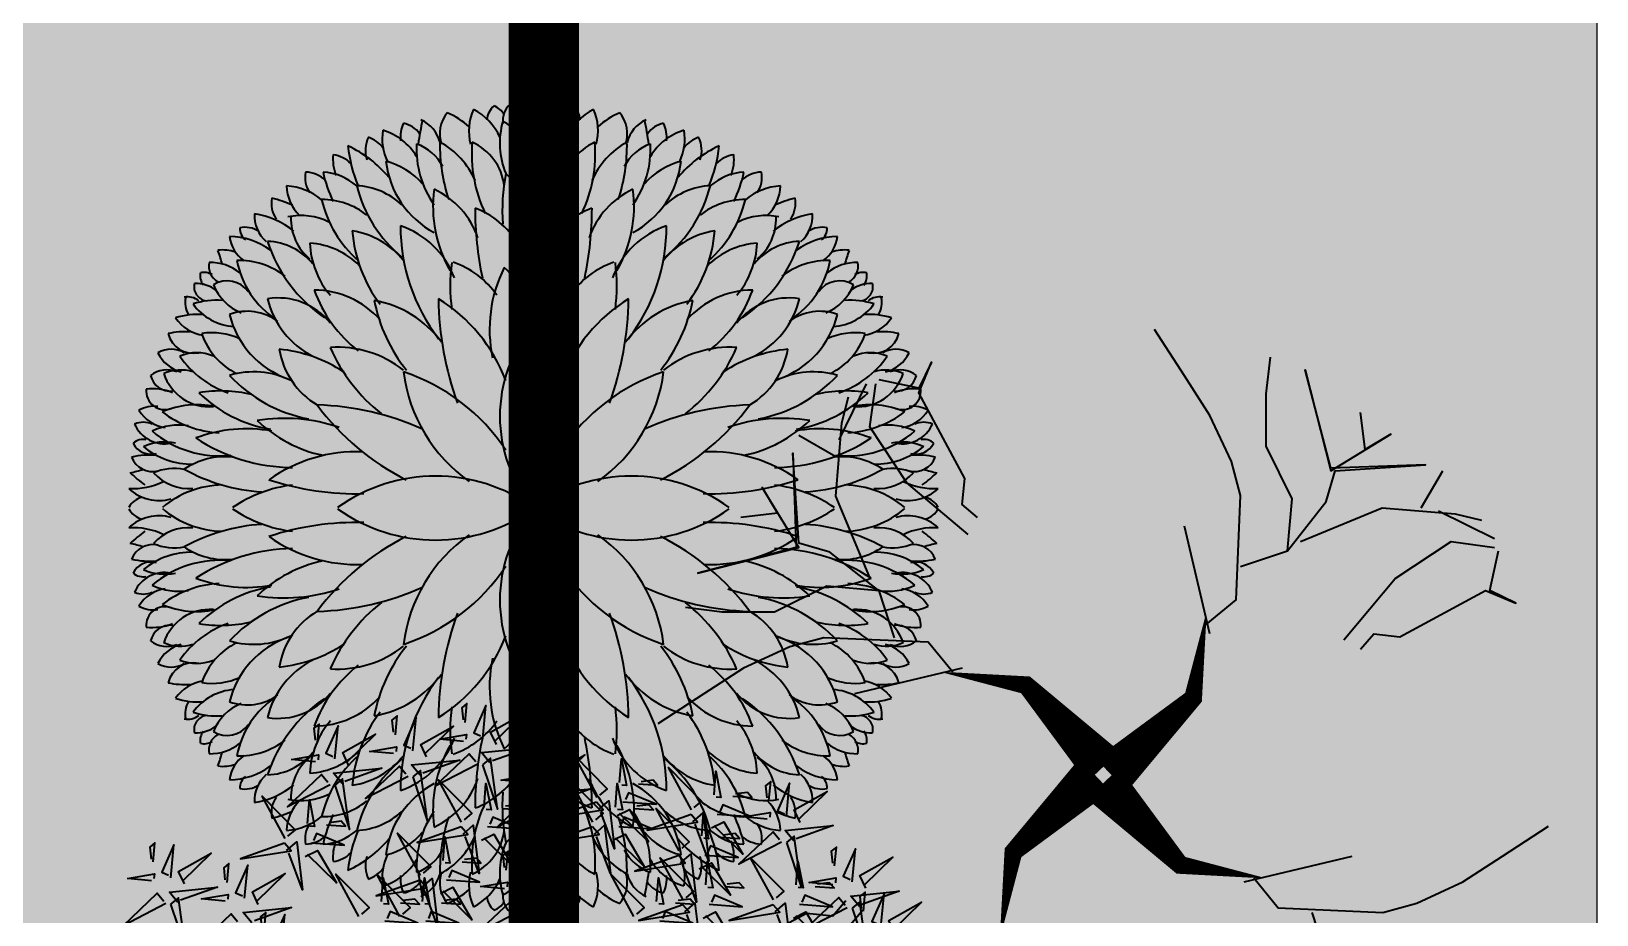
# Model space of a CAD drawing. Header units: millimetres. Extents: x -176651 to 424033, y -469666 to 486614.
# Drawn here: x 173473 to 174365, y 32956 to 33460 of the extents above; entities that cross this region are included whole.
import ezdxf

# ---------------------------------------------------------------- set-up
doc = ezdxf.new("R2010")
doc.units = ezdxf.units.MM
doc.linetypes.add('1625E_Roof Plan$0$DASHED', pattern=[0.75, 0.5, -0.25])
for name, color, linetype in [('1625_East Villa$0$ad-Elevation 10', 8, 'Continuous'), ('1625_East Villa$0$ad-Verandah', 8, 'Continuous'), ('1625E_Roof Plan$0$ad-Secondary Roof', 8, 'Continuous')]:
    doc.layers.add(name, color=color, linetype=linetype)
doc.layers.add('1625_East Villa$0$ad-Landscape', color=8, linetype='Continuous', lineweight=35)

# ---------------------------------------------------------------- blocks, each defined once
blk = doc.blocks.new('1625_East Villa$0$A$C06C421F0')
at = {"layer": '1625_East Villa$0$ad-Landscape'}
for points in [[(359.9, 366.5, 36, 14.4, 0), (421.2, 431.5, 14.4, 0.72, 0), (487.4, 441.9, 0, 0, 0), (448, 441.9, 0, 0, 0), (472.5, 524.2, 0, 0, 0), (467.7, 541.4, 0, 0, 0), (379.6, 599.7, 0, 0, 0), (404.1, 579.3, 0, 0, 0), (359.9, 575.7, 0, 0, 0), (404.1, 579.3, 0, 0, 0), (467.7, 541.4, 0, 0, 0), (433.5, 648, 0, 0, 0), (482.5, 692.3, 0, 0, 0), (430.9, 648, 0, 0, 0), (418.6, 692.3, 0, 0, 0), (426.1, 713.1, 0, 0, 0), (413.8, 692.3, 0, 0, 0), (372.2, 716.3, 0, 0, 0), (413.8, 692.3, 0, 0, 0), (323.1, 719.9, 0, 0, 0)], [(353.4, 359.9, 36, 14.4, 0), (288.3, 421.2, 14.4, 0.72, 0), (277.9, 487.4, 0, 0, 0), (277.9, 448, 0, 0, 0), (195.7, 472.5, 0, 0, 0), (178.5, 467.7, 0, 0, 0), (120.2, 379.6, 0, 0, 0), (140.6, 404.1, 0, 0, 0), (144.2, 359.9, 0, 0, 0), (140.6, 404.1, 0, 0, 0), (178.5, 467.7, 0, 0, 0), (71.9, 433.5, 0, 0, 0), (27.6, 482.5, 0, 0, 0), (71.9, 430.9, 0, 0, 0), (27.6, 418.6, 0, 0, 0), (6.8, 426.1, 0, 0, 0), (27.6, 413.8, 0, 0, 0), (3.6, 372.2, 0, 0, 0), (27.6, 413.8, 0, 0, 0), (0, 323.1, 0, 0, 0)], [(366.5, 360, 36, 14.4, 0), (431.5, 298.7, 14.4, 0.72, 0), (441.9, 232.5, 0, 0, 0), (441.9, 271.9, 0, 0, 0), (524.2, 247.4, 0, 0, 0), (541.4, 252.2, 0, 0, 0), (599.7, 340.3, 0, 0, 0), (579.3, 315.8, 0, 0, 0), (575.7, 360, 0, 0, 0), (579.3, 315.8, 0, 0, 0), (541.4, 252.2, 0, 0, 0), (648, 286.4, 0, 0, 0), (692.3, 237.4, 0, 0, 0), (648, 289, 0, 0, 0), (692.3, 301.2, 0, 0, 0), (713.1, 293.8, 0, 0, 0), (692.3, 306.1, 0, 0, 0), (716.3, 347.7, 0, 0, 0), (692.3, 306.1, 0, 0, 0), (719.9, 396.8, 0, 0, 0)], [(360, 353.4, 36, 14.4, 0), (298.7, 288.3, 14.4, 0.72, 0), (232.5, 277.9, 0, 0, 0), (271.9, 277.9, 0, 0, 0), (247.4, 195.7, 0, 0, 0), (252.2, 178.5, 0, 0, 0), (340.3, 120.2, 0, 0, 0), (315.8, 140.6, 0, 0, 0), (360, 144.2, 0, 0, 0), (315.8, 140.6, 0, 0, 0), (252.2, 178.5, 0, 0, 0), (286.4, 71.9, 0, 0, 0), (237.4, 27.6, 0, 0, 0), (289, 71.9, 0, 0, 0), (301.2, 27.6, 0, 0, 0), (293.8, 6.8, 0, 0, 0), (306.1, 27.6, 0, 0, 0), (347.7, 3.6, 0, 0, 0), (306.1, 27.6, 0, 0, 0), (396.8, 0, 0, 0, 0)]]:
    blk.add_lwpolyline(points, format="xyseb", dxfattribs=at)
for points in [[(277.9, 479.9), (254, 499.6), (250.4, 582.9), (257.6, 610), (274.8, 646.8), (295.1, 678.4), (319.1, 715.2)], [(250.4, 526.4), (212.9, 538.7), (209.3, 580.3), (230, 622.2), (230, 663.9), (226.4, 693.2)], [(460.3, 565.3), (472.5, 575.7), (470.3, 596.5), (507.1, 664.7), (497, 689.2), (507.1, 668.4), (538.7, 675.1)], [(212.9, 538.7), (182.1, 578), (174.9, 602.6), (103, 607.4), (178.5, 604.8), (198.9, 683.2), (178.5, 602.6), (130.6, 631.9), (151, 619.7), (154.6, 649)], [(467.7, 551.8), (516.7, 592.9), (546.1, 637.6), (541.3, 672)], [(570.6, 627.2), (548.7, 672)], [(546.1, 517.4), (573.2, 582.5), (568.4, 640.8), (563.2, 661.6)], [(573.2, 613.7), (602.6, 630.9)], [(538.7, 507), (578, 537.8), (602.6, 545), (607.4, 616.8), (604.8, 541.4), (683.2, 521), (602.6, 541.4), (631.9, 589.3), (619.7, 568.9), (649, 565.3)], [(106.2, 573.2), (89, 602.6)], [(92.6, 570.6), (47.9, 548.7)], [(202.5, 546.1), (137.4, 573.2), (79.1, 568.4), (58.3, 563.2)], [(274.8, 472.5), (295.1, 558.4)], [(154.6, 460.3), (144.2, 472.5), (123.4, 470.3), (55.1, 507.1), (30.7, 497), (51.5, 507.1), (44.7, 538.7)], [(168.1, 467.7), (127, 516.7), (82.3, 546.1), (47.9, 541.3)], [(526.4, 469.5), (538.7, 507), (580.3, 510.6), (622.2, 489.8), (663.9, 489.8), (693.2, 493.5)], [(479.9, 441.9), (499.6, 465.9), (582.9, 469.5), (610, 462.3), (646.8, 445.1), (678.4, 424.8), (715.2, 400.8)], [(472.5, 445.1), (558.4, 424.8)], [(239.9, 277.9), (220.3, 254), (137, 250.4), (109.9, 257.6), (73.1, 274.8), (41.5, 295.1), (4.7, 319.1)], [(247.4, 274.8), (161.5, 295.1)], [(193.5, 250.4), (181.2, 212.9), (139.6, 209.3), (97.6, 230), (56, 230), (26.6, 226.4)], [(551.8, 252.2), (592.9, 203.2), (637.6, 173.8), (672, 178.6)], [(565.3, 259.6), (575.7, 247.4), (596.5, 249.6), (664.7, 212.8), (689.2, 222.8), (668.4, 212.8), (675.1, 181.2)]]:
    blk.add_lwpolyline(points, dxfattribs=at)
blk = doc.blocks.new('1625_East Villa$0$bamboo')
at = {"layer": '1625_East Villa$0$ad-Landscape', "color": 62}
blk.add_line((-124.2, -652.6), (-157.7, -842.3), dxfattribs=at)
for points in [[(-1084.1, -757), (-1133.4, -609.4), (-1109.9, -778.4), (-1084.1, -757)], [(-827.8, -744.4), (-861.7, -773.6), (-881.2, -613.7), (-835.1, -736)], [(-527.4, -744.4), (-561.3, -773.6), (-580.8, -613.7), (-534.7, -736)], [(8.2, -743.4), (-41.2, -595.8), (-17.7, -764.7), (8.2, -743.4)], [(-1225.7, -674), (-1205.9, -715.6), (-1314.8, -776.5), (-1218.6, -682.6)], [(-889.6, -724), (-930.8, -744.6), (-993.8, -636.9), (-898.1, -731.2)], [(-589.2, -724), (-630.4, -744.6), (-693.5, -636.9), (-597.7, -731.2)], [(23.9, -744.9), (165.8, -671.4), (52.3, -779.4), (31, -753.6)], [(-1180, -694.3), (-1190.5, -804.4), (-1150.1, -713.1), (-1172.9, -702.9)], [(-1068.3, -758.6), (-926.4, -685), (-1039.9, -793.1), (-1061.2, -767.2)], [(-821.7, -768.6), (-675.1, -716.3), (-843.5, -743.3), (-821.7, -768.6)], [(-444.7, -715.5), (-555, -707.2), (-462.9, -745.8), (-453.2, -722.8)], [(-521.3, -768.6), (-374.8, -716.3), (-543.2, -743.3), (-521.3, -768.6)], [(284.5, -805.8), (243.4, -826.4), (180.3, -718.7), (276.1, -813.1)], [(333.5, -715.5), (223.2, -707.2), (315.3, -745.8), (325, -722.8)], [(346.4, -826.2), (312.4, -855.4), (293, -695.5), (339.1, -817.8)], [(470, -715.5), (359.7, -707.2), (451.8, -745.8), (461.5, -722.8)], [(-1108.4, -762.6), (-1079.9, -797.1), (-1240.2, -813.4), (-1117, -769.7)], [(-1121.6, -747.6), (-1127.7, -810.5), (-1110.4, -796.3), (-1114.5, -756.2)], [(-908.9, -770), (-1019.2, -761.8), (-927.1, -800.3), (-917.4, -777.3)], [(-608.6, -770), (-718.8, -761.8), (-626.7, -800.3), (-617.1, -777.3)], [(-513.8, -908.1), (-547.7, -937.2), (-567.2, -777.3), (-521, -899.6)], [(-496.8, -774.9), (-559.8, -770.2), (-545.3, -787.1), (-505.3, -782.2)], [(-433.8, -779.7), (-439.8, -858.4), (-456.8, -770), (-441.1, -771.2)], [(-358.7, -729.9), (-282.3, -870.2), (-392.6, -759), (-367.2, -737.1)], [(-16.2, -749), (12.3, -783.5), (-148, -799.7), (-24.8, -756.1)], [(281.4, -774.9), (218.4, -770.2), (232.9, -787.1), (272.9, -782.2)], [(344.4, -779.7), (338.4, -858.4), (321.4, -770), (337.1, -771.2)], [(417.9, -774.9), (354.9, -770.2), (369.5, -787.1), (409.4, -782.2)], [(419.5, -729.9), (495.9, -870.2), (385.6, -759), (411, -737.1)], [(480.9, -779.7), (474.9, -858.4), (457.9, -770), (473.7, -771.2)], [(556, -729.9), (632.4, -870.2), (522.1, -759), (547.5, -737.1)], [(-1130.1, -824), (-1110.3, -865.6), (-1219.3, -926.5), (-1123, -832.6)], [(-961, -829.5), (-1024, -824.8), (-1009.5, -841.7), (-969.5, -836.8)], [(-898, -834.2), (-904, -913), (-921, -824.6), (-905.3, -825.7)], [(-865.6, -975.2), (-915, -827.6), (-891.5, -996.5), (-865.6, -975.2)], [(-822.9, -784.4), (-746.5, -924.8), (-856.8, -813.5), (-831.4, -791.7)], [(-660.6, -829.5), (-723.6, -824.8), (-709.1, -841.7), (-669.1, -836.8)], [(-575.6, -887.6), (-616.8, -908.3), (-679.8, -800.6), (-584, -894.9)], [(-597.6, -834.2), (-603.6, -913), (-620.7, -824.6), (-604.9, -825.7)], [(-522.5, -784.4), (-446.1, -924.8), (-556.4, -813.5), (-531, -791.7)], [(-37.9, -810.4), (-18.1, -852), (-127, -912.8), (-30.8, -819)], [(7.8, -830.7), (-2.8, -940.7), (37.7, -849.4), (14.9, -839.3)], [(72.2, -821), (150.8, -828.6), (62, -843.8), (63.5, -828.1)], [(352.4, -850.5), (499, -798.1), (330.6, -825.1), (352.4, -850.5)], [(-1084.5, -844.3), (-1095, -954.4), (-1054.5, -863.1), (-1077.3, -852.9)], [(-1020.1, -834.7), (-941.4, -842.3), (-1030.2, -857.5), (-1028.7, -841.8)], [(-507.7, -932.3), (-361.1, -879.9), (-529.5, -906.9), (-507.7, -932.3)], [(-227.1, -1003.5), (-261, -1032.7), (-280.5, -872.8), (-234.3, -995)], [(66.1, -883.9), (60.1, -946.8), (77.4, -932.6), (73.3, -892.5)], [(265.2, -851.8), (154.9, -843.6), (247, -882.2), (256.7, -859.1)], [(209.8, -1003.5), (175.9, -1032.7), (156.4, -872.8), (202.6, -995)], [(351.2, -866.2), (427.7, -1006.6), (317.3, -895.4), (342.8, -873.5)], [(-1026.1, -897.6), (-1032.1, -960.5), (-1014.9, -946.3), (-1019, -906.2)], [(-849.9, -976.7), (-708, -903.2), (-821.4, -1011.2), (-842.8, -985.4)], [(-616.5, -1023.9), (-657.7, -1044.6), (-720.8, -936.9), (-625, -1031.2)], [(-594.9, -933.7), (-705.2, -925.4), (-613.1, -964), (-603.4, -940.9)], [(-554.7, -1044.4), (-588.6, -1073.6), (-608.1, -913.7), (-562, -1036)], [(-288.9, -983), (-330, -1003.7), (-393.1, -896), (-297.3, -990.3)], [(148, -983), (106.8, -1003.7), (43.8, -896), (139.5, -990.3)], [(213.1, -911.3), (150.1, -906.6), (164.7, -923.5), (204.7, -918.6)], [(276.1, -916), (270.1, -994.8), (253.1, -906.4), (268.9, -907.6)], [(-889.9, -980.8), (-861.5, -1015.3), (-1021.7, -1031.5), (-898.6, -987.9)], [(-647, -993.1), (-710, -988.4), (-695.4, -1005.3), (-655.5, -1000.4)], [(-584, -997.8), (-590, -1076.6), (-607, -988.2), (-591.3, -989.4)], [(-508.9, -948), (-432.5, -1088.4), (-542.8, -977.2), (-517.4, -955.3)], [(-302.5, -1064.9), (-343.7, -1085.5), (-406.8, -977.8), (-311, -1072.1)], [(-240.7, -1085.3), (-274.6, -1114.5), (-294.1, -954.6), (-248, -1076.9)], [(-221, -1027.7), (-74.4, -975.4), (-242.8, -1002.3), (-221, -1027.7)], [(-60.1, -1097.9), (-109.5, -950.3), (-85.9, -1119.2), (-60.1, -1097.9)], [(215.9, -1027.7), (362.5, -975.4), (194.1, -1002.3), (215.9, -1027.7)], [(715.7, -974.6), (605.5, -966.3), (697.6, -1004.9), (707.3, -981.8)], [(-548.6, -1068.6), (-402.1, -1016.3), (-570.5, -1043.2), (-548.6, -1068.6)], [(-308.2, -1029.1), (-418.5, -1020.8), (-326.4, -1059.4), (-316.7, -1036.4)], [(-44.4, -1099.5), (97.5, -1025.9), (-15.9, -1134), (-37.3, -1108.1)], [(128.7, -1029.1), (18.4, -1020.8), (110.5, -1059.4), (120.2, -1036.4)], [(636.2, -1166.1), (586.8, -1018.5), (610.3, -1187.4), (636.2, -1166.1)], [(663.7, -1034), (600.7, -1029.3), (615.2, -1046.2), (655.2, -1041.3)], [(-911.7, -1042.2), (-891.9, -1083.8), (-1000.8, -1144.6), (-904.6, -1050.8)], [(-866, -1062.5), (-876.5, -1172.5), (-836.1, -1081.2), (-858.9, -1071.1)], [(-801.6, -1052.8), (-723, -1060.4), (-811.7, -1075.7), (-810.2, -1059.9)], [(-635.9, -1070), (-746.1, -1061.7), (-654, -1100.3), (-644.4, -1077.3)], [(-549.8, -1084.4), (-473.4, -1224.8), (-583.8, -1113.5), (-558.3, -1091.7)], [(-360.3, -1088.6), (-423.3, -1083.8), (-408.7, -1100.8), (-368.8, -1095.8)], [(-297.3, -1093.3), (-303.3, -1172), (-320.3, -1083.6), (-304.5, -1084.8)], [(-234.6, -1109.5), (-88.1, -1057.2), (-256.5, -1084.1), (-234.6, -1109.5)], [(-222.2, -1043.5), (-145.8, -1183.9), (-256.1, -1072.6), (-230.7, -1050.8)], [(76.6, -1088.6), (13.6, -1083.8), (28.1, -1100.8), (68.1, -1095.8)], [(144.7, -1234.3), (95.3, -1086.7), (118.8, -1255.6), (144.7, -1234.3)], [(139.6, -1093.3), (133.6, -1172), (116.6, -1083.6), (132.3, -1084.8)], [(214.7, -1043.5), (291.1, -1183.9), (180.8, -1072.6), (206.2, -1050.8)], [(376.8, -1193.4), (327.4, -1045.8), (350.9, -1214.7), (376.8, -1193.4)], [(-807.6, -1115.7), (-813.6, -1178.6), (-796.4, -1164.4), (-800.5, -1124.4)], [(-687.9, -1129.5), (-751, -1124.7), (-736.4, -1141.7), (-696.4, -1136.8)], [(-624.9, -1134.2), (-630.9, -1213), (-648, -1124.6), (-632.2, -1125.7)], [(-321.9, -1110.9), (-432.1, -1102.7), (-340, -1141.2), (-330.3, -1118.2)], [(-235.8, -1125.3), (-159.4, -1265.7), (-269.7, -1154.4), (-244.3, -1132.6)], [(-84.4, -1103.5), (-56, -1138), (-216.2, -1154.2), (-93.1, -1110.6)], [(392.5, -1194.9), (534.4, -1121.4), (420.9, -1229.4), (399.6, -1203.5)], [(-373.9, -1170.4), (-436.9, -1165.7), (-422.4, -1182.6), (-382.4, -1177.7)], [(-310.9, -1175.1), (-316.9, -1253.9), (-334, -1165.5), (-318.2, -1166.6)], [(-106.2, -1164.9), (-86.3, -1206.5), (-195.3, -1267.4), (-99.1, -1173.5)], [(-60.5, -1185.2), (-71, -1295.3), (-30.6, -1204), (-53.4, -1193.8)], [(3.9, -1175.6), (82.5, -1183.2), (-6.2, -1198.4), (-4.7, -1182.7)], [(160.4, -1235.8), (302.3, -1162.3), (188.8, -1270.3), (167.5, -1244.4)], [(611.8, -1171.7), (640.3, -1206.2), (480.1, -1222.4), (603.2, -1178.8)], [(120.3, -1239.9), (148.8, -1274.4), (-11.4, -1290.6), (111.7, -1247)], [(-2.1, -1238.5), (-8.1, -1301.4), (9.1, -1287.1), (5, -1247.1)], [(352.4, -1199), (380.9, -1233.5), (220.7, -1249.7), (343.8, -1206.1)], [(590.1, -1233.1), (609.9, -1274.7), (501, -1335.5), (597.2, -1241.7)], [(98.6, -1301.3), (118.4, -1342.9), (9.5, -1403.7), (105.7, -1309.9)], [(330.7, -1260.4), (350.5, -1301.9), (241.6, -1362.8), (337.8, -1269)], [(376.4, -1280.6), (365.9, -1390.7), (406.3, -1299.4), (383.5, -1289.3)], [(440.8, -1271), (519.4, -1278.6), (430.7, -1293.8), (432.2, -1278.1)], [(635.8, -1253.4), (625.3, -1363.4), (665.7, -1272.1), (642.9, -1262)], [(144.3, -1321.5), (133.8, -1431.6), (174.2, -1340.3), (151.4, -1330.2)], [(208.7, -1311.9), (287.3, -1319.5), (198.6, -1334.7), (200.1, -1319)], [(434.8, -1333.9), (428.8, -1396.8), (446, -1382.6), (441.9, -1342.5)], [(694.2, -1306.6), (688.2, -1369.5), (705.4, -1355.3), (701.3, -1315.3)], [(202.7, -1374.8), (196.7, -1437.7), (213.9, -1423.5), (209.8, -1383.4)]]:
    blk.add_lwpolyline(points, dxfattribs=at)
at = {"layer": '1625_East Villa$0$ad-Landscape', "color": 76}
for points in [[(1182.3, -770.7), (1132.9, -623.1), (1156.5, -792), (1182.3, -770.7)], [(813.3, -626.1), (802.7, -736.2), (843.2, -644.9), (820.4, -634.7)], [(952.3, -704), (1094.2, -630.5), (980.7, -738.5), (959.4, -712.7)], [(912.2, -708.1), (940.6, -742.6), (780.4, -758.8), (903.6, -715.2)], [(871.6, -679.4), (865.6, -742.3), (882.9, -728.1), (878.8, -688)], [(1198, -772.2), (1339.9, -698.7), (1226.5, -806.7), (1205.1, -780.8)], [(890.5, -769.5), (910.3, -811.1), (801.3, -871.9), (897.6, -778.1)], [(1000.5, -780.1), (1079.1, -787.7), (990.4, -802.9), (991.9, -787.2)], [(1158, -776.3), (1186.4, -810.8), (1026.2, -827), (1149.3, -783.4)], [(796.9, -949), (763, -978.1), (743.5, -818.2), (789.6, -940.5)], [(936.1, -789.8), (925.6, -899.8), (966.1, -808.5), (943.2, -798.4)], [(735.1, -928.5), (693.9, -949.2), (630.8, -841.5), (726.6, -935.8)], [(994.5, -843), (988.5, -905.9), (1005.7, -891.7), (1001.6, -851.6)], [(1136.2, -837.6), (1156, -879.2), (1047.1, -940.1), (1143.3, -846.3)], [(1181.9, -857.9), (1171.4, -968), (1211.8, -876.7), (1189, -866.6)], [(1246.3, -848.3), (1324.9, -855.9), (1236.2, -871.1), (1237.7, -855.4)], [(803, -973.2), (949.5, -920.8), (781.1, -947.8), (803, -973.2)], [(1240.3, -911.2), (1234.3, -974.1), (1251.5, -959.9), (1247.4, -919.8)], [(801.8, -988.9), (878.2, -1129.3), (767.9, -1018.1), (793.3, -996.2)], [(726.7, -1038.7), (720.7, -1117.5), (703.7, -1029.1), (719.4, -1030.3)], [(651.9, -1167.6), (793.8, -1094.1), (680.3, -1202.1), (659, -1176.3)], [(700.2, -1243.7), (778.8, -1251.3), (690.1, -1266.6), (691.6, -1250.8)]]:
    blk.add_lwpolyline(points, dxfattribs=at)
blk = doc.blocks.new('1625_East Villa$0$A$C7DA81DBD')
at = {"layer": '1625_East Villa$0$ad-Landscape'}
for centre, radius, start, end in [((3.602, 8.179), 0.342, 140.1793, 198.6746), ((3.063, 7.709), 0.743, 47.0323, 68.1406), ((4.101, 8.21), 0.535, 155.1905, 195.2068), ((3.338, 7.896), 0.606, 24.0272, 62.7305), ((3.977, 8.301), 0.225, 130.8443, 173.759), ((3.752, 8.272), 0.214, 30.4156, 68.83), ((4.147, 8.318), 0.227, 130.9335, 187.2728), ((3.83, 8.236), 0.305, 17.0973, 56.395), ((4.567, 8.16), 0.477, 132.7387, 179.5624), ((3.209, 8.125), 0.552, 170.4856, 205.4529), ((2.484, 7.618), 0.625, 31.2577, 73.0883), ((3.19, 8.143), 0.343, 154.8223, 186.1053), ((2.828, 8.025), 0.269, 35.0422, 78.9599), ((10.109, 6.928), 7.168, 168.7597, 170.8333), ((2.916, 7.999), 0.358, 14.3796, 65.6782), ((4.728, 8.08), 0.838, 164.1327, 202.2774), ((3.777, 7.981), 0.359, 3.0513, 66.2944), ((1.799, 6.955), 1.205, 39.6176, 65.5256), ((3.777, 8.207), 1.488, 185.9725, 202.7074), ((2.791, 8.006), 0.311, 153.8191, 198.7871), ((2.422, 7.855), 0.302, 36.3212, 72.6008), ((4.032, 8.019), 1.016, 176.9811, 215.1502), ((2.86, 7.611), 0.488, 27.4375, 71.1826), ((5.028, 8.053), 1.765, 178.7548, 198.6115), ((2.873, 7.365), 0.824, 23.2196, 61.7797), ((5.053, 7.972), 1.458, 175.3381, 205.5558), ((3.37, 7.569), 0.57, 6.6723, 66.2687), ((4.915, 7.589), 0.873, 140.3941, 176.9962), ((2.551, 7.906), 0.41, 172.3277, 203.6108), ((2.085, 7.61), 0.356, 46.8629, 80.3692), ((2.519, 7.177), 0.735, 40.3866, 76.092), ((3.664, 8), 0.974, 186.4669, 241.6556), ((2.137, 7.724), 0.289, 169.0778, 214.6406), ((1.84, 7.449), 0.329, 46.2451, 87.6854), ((2.004, 7.199), 0.581, 48.3364, 86.6749), ((3.329, 8.051), 1.32, 191.9389, 206.2186), ((5.983, 7.38), 2.067, 169.3214, 184.0479), ((3.367, 7.085), 0.895, 11.9619, 49.2113), ((1.621, 7.013), 0.621, 49.7759, 86.9333), ((2.115, 7.651), 0.461, 182.3648, 225.5832), ((3.755, 7.978), 1.408, 194.0868, 230.7518), ((2.347, 6.872), 0.764, 47.3855, 86.8116), ((4.538, 7.416), 1.349, 172.2305, 210.013), ((2.838, 6.81), 0.868, 18.6878, 65.2839), ((1.785, 7.45), 0.289, 169.0778, 214.6406), ((1.197, 6.26), 1.281, 66.1435, 76.2848), ((3.23, 7.78), 1.242, 193.527, 228.3981), ((2.035, 6.759), 0.73, 50.8151, 91.0506), ((7.132, 7.397), 3.502, 179.9824, 192.0052), ((3.329, 6.578), 0.874, 31.4049, 69.8192), ((1.188, 6.487), 0.863, 51.0238, 81.3872), ((1.689, 7.325), 0.372, 177.6019, 227.961), ((1.808, 6.679), 0.643, 63.0761, 102.3855), ((2.244, 7.287), 0.544, 178.2486, 230.6804), ((4.696, 6.77), 0.676, 132.165, 188.6083), ((1.411, 7.142), 0.356, 186.207, 235.7181), ((1.038, 6.345), 0.759, 53.8433, 88.585), ((1.218, 6.926), 0.274, 57.9754, 101.2662), ((1.314, 7.188), 0.15, 177.4703, 233.8096), ((3.802, 7.277), 1.463, 184.5397, 217.072), ((2.218, 6.324), 0.846, 38.4928, 81.4291), ((4.785, 7.206), 1.936, 179.7315, 217.4115), ((2.546, 6.334), 0.932, 21.0147, 71.0085), ((0.988, 6.563), 0.399, 70.941, 97.7273), ((-0.468, 6.436), 1.496, 14.5537, 20.4136), ((1.43, 6.407), 0.645, 39.1564, 87.7817), ((2.914, 7.514), 1.53, 197.5905, 235.7456), ((1.841, 6.215), 0.821, 45.1229, 85.9267), ((2.796, 7.069), 0.898, 182.3009, 220.5076), ((1.025, 6.792), 0.186, 168.2362, 240.9945), ((0.856, 6.342), 0.488, 50.8294, 91.5989), ((2.076, 7.032), 0.96, 190.8581, 236.5506), ((1.155, 6.057), 0.795, 52.4719, 91.5519), ((5.353, 6.584), 1.983, 172.8697, 187.1303), ((3.099, 5.955), 0.928, 34.9166, 71.0505), ((5.216, 6.13), 1.434, 153.1598, 192.1138), ((3.296, 6.073), 0.953, 6.2214, 47.7369), ((0.833, 6.576), 0.148, 166.0967, 261.703), ((0.696, 6.233), 0.379, 53.8191, 90.9542), ((0.918, 6.693), 0.17, 170.7137, 216.2765), ((0.789, 6.557), 0.168, 59.8902, 103.1809), ((1.034, 6.365), 0.273, 35.3989, 122.1552), ((1.376, 6.791), 0.525, 201.8257, 248.0281), ((0.621, 6.286), 0.183, 51.1425, 102.0713), ((0.83, 6.411), 0.239, 166.7548, 212.3176), ((0.919, 5.641), 0.793, 85.5663, 108.0123), ((1.568, 5.764), 0.695, 38.2825, 99.3433), ((2.35, 6.667), 0.921, 193.6684, 242.8823), ((1.943, 5.613), 0.927, 41.7393, 89.8284), ((3.287, 7.022), 1.425, 199.7331, 231.7721), ((2.387, 5.346), 1.102, 36.0391, 80.2682), ((4.23, 6.754), 1.688, 191.0285, 218.5633), ((2.351, 4.995), 1.708, 20.4746, 58.3718), ((6.505, 6.477), 3.258, 180.4864, 200.1425), ((0.735, 5.473), 0.814, 86.7638, 107.5222), ((0.849, 6.498), 0.437, 214.7848, 261.073), ((1.139, 6.73), 0.573, 215.7635, 266.3734), ((1.241, 5.774), 0.544, 53.779, 109.798), ((1.985, 6.512), 0.955, 193.7428, 250.7401), ((0.597, 5.226), 0.879, 87.0026, 102.0734), ((0.677, 6.149), 0.271, 193.6546, 282.449), ((0.873, 5.388), 0.705, 65.6035, 98.753), ((1.454, 6.318), 0.727, 198.6708, 243.797), ((5.367, 5.219), 1.476, 139.5678, 220.4322), ((0.444, 5.642), 0.279, 60.3623, 119.6377), ((1.43, 4.425), 1.503, 56.8668, 84.3747), ((2.402, 6.056), 0.836, 189.3048, 239.3197), ((2.19, 4.831), 1.111, 51.6498, 93.9516), ((3.74, 6.643), 1.772, 203.4099, 232.0446), ((0.641, 6.043), 0.37, 205.3637, 256.0362), ((0.712, 5.441), 0.443, 66.5632, 113.4368), ((1.371, 6.425), 1.015, 214.6416, 251.0624), ((0.4, 5.419), 0.285, 68.3546, 126.7162), ((0.437, 5.695), 0.213, 192.8534, 276.0686), ((0.545, 5.275), 0.428, 72.4107, 114.4025), ((0.85, 5.826), 0.508, 198.3657, 274.3629), ((1.308, 4.791), 0.892, 63.9188, 106.3599), ((2.173, 6.693), 1.53, 223.1553, 259.12), ((4.521, 5.887), 1.654, 187.071, 234.8541), ((2.238, 3.734), 2.052, 33.3645, 71.7788), ((0.376, 5.482), 0.193, 174.1867, 290.596), ((0.253, 4.962), 0.544, 67.6458, 97.2834), ((0.965, 4.057), 1.427, 76.9569, 99.2549), ((1.723, 6.473), 1.411, 225.5947, 260.3414), ((0.26, 5.008), 0.314, 81.5933, 119.1651), ((0.437, 5.482), 0.386, 211.1509, 261.8872), ((0.714, 4.425), 0.914, 78.0173, 113.3144), ((1.001, 6.11), 1.065, 232.5105, 267.2521), ((4.061, 6.873), 2.589, 216.3709, 243.6204), ((1.888, 2.448), 2.891, 65.6741, 88.2579), ((0.153, 4.921), 0.235, 66.9546, 113.0454), ((0.379, 5.278), 0.348, 203.9184, 280.7874), ((0.528, 4.448), 0.678, 81.5557, 114.7052), ((1.631, 3.425), 1.771, 71.0687, 99.21), ((2.329, 6.193), 1.415, 226.1223, 258.1088), ((0.153, 4.809), 0.166, 79.3544, 130.2832), ((0.237, 5.034), 0.214, 207.1935, 284.6897), ((0.375, 4.422), 0.526, 77.3912, 114.963), ((0.955, 5.895), 1.093, 229.5217, 276.1719), ((1.238, 3.557), 1.529, 80.073, 110.392), ((1.737, 6.553), 1.873, 236.553, 269.3505), ((0.222, 3.924), 0.887, 85.5415, 102.4704), ((0.253, 4.876), 0.238, 201.2281, 283.0029), ((0.663, 5.52), 0.803, 230.6141, 270.7898), ((1.01, 4.034), 0.76, 84.1206, 124.2254), ((2.39, 3.256), 1.59, 87.8069, 125.3426), ((-0.244, 5.884), 1.285, 281.6372, 288.0005), ((1.191, 5.881), 1.72, 226.87, 233.5161), ((0.483, 4.104), 0.567, 79.894, 113.0436), ((0.627, 4.946), 0.486, 221.139, 275.5703), ((1.521, 6.369), 1.948, 241.1822, 266.2604), ((0.046, 5.194), 0.734, 266.4289, 296.017), ((0.317, 4.791), 0.456, 226.0882, 286.2369), ((1.002, 3.489), 1.009, 91.2562, 130.1055), ((1.89, 3.086), 1.423, 97.042, 124.3197), ((2.38, 7.288), 2.882, 251.6105, 271.7173), ((3.217, 2.824), 1.766, 54.4662, 125.5338), ((0.197, 4.155), 0.224, 105.3109, 151.5664), ((0.197, 4.356), 0.224, 208.4336, 254.6891)]:
    blk.add_arc(centre, radius, start, end, dxfattribs=at)
at = {"layer": '1625_East Villa$0$ad-Landscape', "color": 76}
for centre, radius, start, end in [((3.92, 8.16), 0.477, 0.4376, 47.2613), ((4.657, 8.236), 0.305, 123.605, 162.9027), ((4.339, 8.318), 0.227, 352.7272, 49.0665), ((4.734, 8.272), 0.214, 111.17, 149.5844), ((5.149, 7.896), 0.606, 117.2695, 155.9728), ((4.509, 8.301), 0.225, 6.241, 49.1557), ((4.386, 8.21), 0.535, 344.7932, 24.8095), ((5.424, 7.709), 0.743, 111.8594, 132.9677), ((4.884, 8.179), 0.342, 341.3254, 39.8207), ((4.71, 7.981), 0.359, 113.7056, 176.9487), ((3.759, 8.08), 0.838, 337.7226, 15.8673), ((5.57, 7.999), 0.358, 114.3218, 165.6204), ((-1.623, 6.928), 7.168, 9.1667, 11.2403), ((5.658, 8.025), 0.269, 101.0401, 144.9578), ((6.003, 7.618), 0.625, 106.9117, 148.7423), ((5.296, 8.143), 0.343, 353.8947, 25.1777), ((5.277, 8.125), 0.552, 334.5471, 9.5144), ((3.571, 7.589), 0.873, 3.0038, 39.6059), ((5.116, 7.569), 0.57, 113.7313, 173.3277), ((3.433, 7.972), 1.458, 334.4442, 4.6619), ((5.613, 7.365), 0.824, 118.2203, 156.7804), ((3.459, 8.053), 1.765, 341.3885, 1.2452), ((5.626, 7.611), 0.488, 108.8174, 152.5625), ((4.454, 8.019), 1.016, 324.8498, 3.0189), ((6.688, 6.955), 1.205, 114.4744, 140.3824), ((6.065, 7.855), 0.302, 107.3992, 143.6788), ((5.695, 8.006), 0.311, 341.2129, 26.1809), ((4.709, 8.207), 1.488, 337.2926, 354.0275), ((4.822, 8), 0.974, 298.3444, 353.5331), ((5.967, 7.177), 0.735, 103.908, 139.6134), ((6.401, 7.61), 0.356, 99.6308, 133.1371), ((5.936, 7.906), 0.41, 336.3892, 7.6723), ((5.119, 7.085), 0.895, 130.7887, 168.0381), ((2.503, 7.38), 2.067, 355.9521, 10.6786), ((6.483, 7.199), 0.581, 93.3251, 131.6636), ((5.158, 8.051), 1.32, 333.7814, 348.0611), ((6.646, 7.449), 0.329, 92.3146, 133.7549), ((6.349, 7.724), 0.289, 325.3594, 10.9222), ((5.648, 6.81), 0.868, 114.7161, 161.3122), ((3.948, 7.416), 1.349, 329.987, 7.7695), ((4.731, 7.978), 1.408, 309.2482, 345.9132), ((6.139, 6.872), 0.764, 93.1884, 132.6145), ((6.865, 7.013), 0.621, 93.0667, 130.2241), ((6.372, 7.651), 0.461, 314.4168, 357.6352), ((5.157, 6.578), 0.874, 110.1808, 148.5951), ((1.354, 7.397), 3.502, 347.9948, 0.0176), ((6.451, 6.759), 0.73, 88.9494, 129.1849), ((5.257, 7.78), 1.242, 311.6019, 346.473), ((7.289, 6.26), 1.281, 103.7152, 113.8565), ((6.702, 7.45), 0.289, 325.3594, 10.9222), ((3.79, 6.77), 0.676, 351.3917, 47.835), ((6.679, 6.679), 0.643, 77.6145, 116.9239), ((6.242, 7.287), 0.544, 309.3196, 1.7514), ((7.298, 6.487), 0.863, 98.6128, 128.9762), ((6.797, 7.325), 0.372, 312.039, 2.3981), ((5.941, 6.334), 0.932, 108.9915, 158.9853), ((3.701, 7.206), 1.936, 322.5885, 0.2685), ((6.269, 6.324), 0.846, 98.5709, 141.5072), ((4.685, 7.277), 1.463, 322.928, 355.4603), ((7.448, 6.345), 0.759, 91.415, 126.1567), ((7.268, 6.926), 0.274, 78.7338, 122.0246), ((7.172, 7.188), 0.15, 306.1904, 2.5297), ((7.076, 7.142), 0.356, 304.2819, 353.793), ((6.645, 6.215), 0.821, 94.0733, 134.8771), ((5.69, 7.069), 0.898, 319.4924, 357.6991), ((5.572, 7.514), 1.53, 304.2544, 342.4095), ((7.056, 6.407), 0.645, 92.2183, 140.8436), ((7.498, 6.563), 0.399, 82.2727, 109.059), ((8.954, 6.436), 1.496, 159.5864, 165.4463), ((5.19, 6.073), 0.953, 132.2631, 173.7786), ((3.27, 6.13), 1.434, 347.8862, 26.8402), ((5.387, 5.955), 0.928, 108.9495, 145.0834), ((3.133, 6.584), 1.983, 352.8697, 7.1303), ((7.331, 6.057), 0.795, 88.4481, 127.5281), ((6.41, 7.032), 0.96, 303.4494, 349.1419), ((7.63, 6.342), 0.488, 88.4011, 129.1706), ((7.462, 6.792), 0.186, 299.0055, 11.7638), ((7.453, 6.365), 0.273, 57.8448, 144.6011), ((7.11, 6.791), 0.525, 291.9719, 338.1743), ((7.791, 6.233), 0.379, 89.0458, 126.1809), ((7.697, 6.557), 0.168, 76.8191, 120.1098), ((7.653, 6.576), 0.148, 278.297, 13.9033), ((7.568, 6.693), 0.17, 323.7235, 9.2863), ((6.135, 4.995), 1.708, 121.6282, 159.5254), ((1.981, 6.477), 3.258, 339.8575, 359.5136), ((6.099, 5.346), 1.102, 99.7318, 143.9609), ((4.256, 6.754), 1.688, 321.4367, 348.9715), ((6.544, 5.613), 0.927, 90.1716, 138.2607), ((5.2, 7.022), 1.425, 308.2279, 340.2669), ((6.918, 5.764), 0.695, 80.6567, 141.7175), ((6.137, 6.667), 0.921, 297.1177, 346.3316), ((7.567, 5.641), 0.793, 71.9877, 94.4337), ((7.866, 6.286), 0.183, 77.9287, 128.8575), ((7.656, 6.411), 0.239, 327.6824, 13.2452), ((6.502, 6.512), 0.955, 289.2599, 346.2572), ((7.245, 5.774), 0.544, 70.202, 126.221), ((7.347, 6.73), 0.573, 273.6266, 324.2365), ((7.751, 5.473), 0.814, 72.4778, 93.2362), ((7.637, 6.498), 0.437, 278.927, 325.2152), ((3.12, 5.219), 1.476, 319.5678, 40.4322), ((7.613, 5.388), 0.705, 81.247, 114.3965), ((7.032, 6.318), 0.727, 296.203, 341.3292), ((7.81, 6.149), 0.271, 257.551, 346.3454), ((7.889, 5.226), 0.879, 77.9266, 92.9974), ((6.296, 4.831), 1.111, 86.0484, 128.3502), ((4.747, 6.643), 1.772, 307.9554, 336.5901), ((7.056, 4.425), 1.503, 95.6253, 123.1332), ((6.084, 6.056), 0.836, 300.6803, 350.6952), ((8.042, 5.642), 0.279, 60.3623, 119.6377), ((7.115, 6.425), 1.015, 288.9376, 325.3584), ((7.774, 5.441), 0.443, 66.5632, 113.4368), ((7.846, 6.043), 0.37, 283.9638, 334.6363), ((6.248, 3.734), 2.052, 108.2212, 146.6355), ((3.965, 5.887), 1.654, 305.1459, 352.929), ((6.314, 6.693), 1.53, 280.88, 316.8447), ((7.178, 4.791), 0.892, 73.6401, 116.0812), ((7.637, 5.826), 0.508, 265.6371, 341.6343), ((7.942, 5.275), 0.428, 65.5975, 107.5893), ((8.086, 5.419), 0.285, 53.2838, 111.6454), ((8.049, 5.695), 0.213, 263.9314, 347.1466), ((6.764, 6.473), 1.411, 279.6586, 314.4053), ((7.522, 4.057), 1.427, 80.7451, 103.0431), ((8.234, 4.962), 0.544, 82.7166, 112.3542), ((8.11, 5.482), 0.193, 249.404, 5.8133), ((6.598, 2.448), 2.891, 91.7421, 114.3259), ((4.426, 6.873), 2.589, 296.3796, 323.6291), ((7.486, 6.11), 1.065, 272.7479, 307.4895), ((7.772, 4.425), 0.914, 66.6856, 101.9827), ((8.049, 5.482), 0.386, 278.1128, 328.8491), ((8.226, 5.008), 0.314, 60.8349, 98.4067), ((6.855, 3.425), 1.771, 80.79, 108.9313), ((6.158, 6.193), 1.415, 281.8912, 313.8777), ((7.958, 4.448), 0.678, 65.2948, 98.4443), ((8.107, 5.278), 0.348, 259.2126, 336.0816), ((8.333, 4.921), 0.235, 66.9546, 113.0454), ((6.75, 6.553), 1.873, 270.6495, 303.447), ((7.249, 3.557), 1.529, 69.608, 99.927), ((7.532, 5.895), 1.093, 263.8281, 310.4783), ((8.111, 4.422), 0.526, 65.037, 102.6088), ((8.25, 5.034), 0.214, 255.3103, 332.8065), ((8.333, 4.809), 0.166, 49.7168, 100.6456), ((6.096, 3.256), 1.59, 54.6574, 92.1931), ((7.477, 4.034), 0.76, 55.7746, 95.8794), ((7.823, 5.52), 0.803, 269.2102, 309.3859), ((8.234, 4.876), 0.238, 256.9971, 338.7719), ((8.264, 3.924), 0.887, 77.5296, 94.4585), ((6.965, 6.369), 1.948, 273.7396, 298.8178), ((7.86, 4.946), 0.486, 264.4297, 318.861), ((8.004, 4.104), 0.567, 66.9564, 100.106), ((7.295, 5.881), 1.72, 306.4839, 313.13), ((8.73, 5.884), 1.285, 251.9995, 258.3628), ((5.27, 2.824), 1.766, 54.4662, 125.5338), ((6.107, 7.288), 2.882, 268.2827, 288.3895), ((6.596, 3.086), 1.423, 55.6803, 82.958), ((7.484, 3.489), 1.009, 49.8945, 88.7438), ((8.17, 4.791), 0.456, 253.7631, 313.9118), ((8.441, 5.194), 0.734, 243.983, 273.5711), ((8.289, 4.155), 0.224, 28.4336, 74.6891), ((0.317, 3.72), 0.456, 73.7631, 133.9118), ((1.002, 5.021), 1.009, 229.8945, 268.7438), ((1.89, 5.425), 1.423, 235.6803, 262.958), ((2.38, 1.222), 2.882, 88.2827, 108.3895), ((3.217, 5.686), 1.766, 234.4662, 305.5338), ((5.367, 3.292), 1.476, 139.5678, 220.4322), ((3.12, 3.292), 1.476, 319.5678, 40.4322), ((5.27, 5.686), 1.766, 234.4662, 305.5338), ((6.107, 1.222), 2.882, 71.6105, 91.7173), ((6.596, 5.425), 1.423, 277.042, 304.3197), ((7.484, 5.021), 1.009, 271.2562, 310.1055), ((8.17, 3.72), 0.456, 46.0882, 106.2369), ((8.289, 4.356), 0.224, 285.3109, 331.5664), ((0.046, 3.316), 0.734, 63.983, 93.5711), ((1.191, 2.629), 1.72, 126.4839, 133.13), ((0.627, 3.564), 0.486, 84.4297, 138.861), ((1.521, 2.141), 1.948, 93.7396, 118.8178), ((2.39, 5.254), 1.59, 234.6574, 272.1931), ((4.061, 1.638), 2.589, 116.3796, 143.6291), ((4.521, 2.623), 1.654, 125.1459, 172.929), ((3.965, 2.623), 1.654, 7.071, 54.8541), ((4.426, 1.638), 2.589, 36.3709, 63.6204), ((6.096, 5.254), 1.59, 267.8069, 305.3426), ((6.965, 2.141), 1.948, 61.1822, 86.2604), ((7.86, 3.564), 0.486, 41.139, 95.5703), ((8.441, 3.316), 0.734, 86.4289, 116.017), ((7.295, 2.629), 1.72, 46.87, 53.5161), ((-0.244, 2.626), 1.285, 71.9995, 78.3628), ((0.253, 3.634), 0.238, 76.9971, 158.7719), ((0.663, 2.99), 0.803, 89.2102, 129.3859), ((0.483, 4.407), 0.567, 246.9564, 280.106), ((1.01, 4.476), 0.76, 235.7746, 275.8794), ((1.737, 1.957), 1.873, 90.6495, 123.447), ((6.75, 1.957), 1.873, 56.553, 89.3505), ((7.477, 4.476), 0.76, 264.1206, 304.2254), ((7.823, 2.99), 0.803, 50.6141, 90.7898), ((8.004, 4.407), 0.567, 259.894, 293.0436), ((8.234, 3.634), 0.238, 21.2281, 103.0029), ((8.73, 2.626), 1.285, 101.6372, 108.0005), ((0.222, 4.586), 0.887, 257.5296, 274.4585), ((0.237, 3.476), 0.214, 75.3103, 152.8065), ((0.375, 4.088), 0.526, 245.037, 282.6088), ((0.955, 2.615), 1.093, 83.8281, 130.4783), ((2.329, 2.317), 1.415, 101.8912, 133.8777), ((2.238, 4.776), 2.052, 288.2212, 326.6355), ((6.248, 4.776), 2.052, 213.3645, 251.7788), ((6.158, 2.317), 1.415, 46.1223, 78.1088), ((7.532, 2.615), 1.093, 49.5217, 96.1719), ((8.111, 4.088), 0.526, 257.3912, 294.963), ((8.264, 4.586), 0.887, 265.5415, 282.4704), ((8.25, 3.476), 0.214, 27.1935, 104.6897), ((0.153, 3.701), 0.166, 229.7168, 280.6456), ((0.379, 3.233), 0.348, 79.2126, 156.0816), ((0.528, 4.063), 0.678, 245.2948, 278.4443), ((1.001, 2.401), 1.065, 92.7479, 127.4895), ((1.238, 4.953), 1.529, 249.608, 279.927), ((7.249, 4.953), 1.529, 260.073, 290.392), ((7.486, 2.401), 1.065, 52.5105, 87.2521), ((7.958, 4.063), 0.678, 261.5557, 294.7052), ((8.107, 3.233), 0.348, 23.9184, 100.7874), ((8.333, 3.701), 0.166, 259.3544, 310.2832), ((0.153, 3.59), 0.235, 246.9546, 293.0454), ((0.437, 3.028), 0.386, 98.1128, 148.8491), ((1.723, 2.037), 1.411, 99.6586, 134.4053), ((2.173, 1.817), 1.53, 100.88, 136.8447), ((1.631, 5.085), 1.771, 260.79, 288.9313), ((1.888, 6.063), 2.891, 271.7421, 294.3259), ((6.598, 6.063), 2.891, 245.6741, 268.2579), ((6.855, 5.085), 1.771, 251.0687, 279.21), ((6.314, 1.817), 1.53, 43.1553, 79.12), ((6.764, 2.037), 1.411, 45.5947, 80.3414), ((8.049, 3.028), 0.386, 31.1509, 81.8872), ((8.333, 3.59), 0.235, 246.9546, 293.0454), ((0.26, 3.502), 0.314, 240.8349, 278.4067), ((0.376, 3.029), 0.193, 69.404, 185.8133), ((0.714, 4.085), 0.914, 246.6856, 281.9827), ((0.85, 2.685), 0.508, 85.6371, 161.6343), ((2.402, 2.454), 0.836, 120.6803, 170.6952), ((3.74, 1.868), 1.772, 127.9554, 156.5901), ((6.505, 2.033), 3.258, 159.8575, 179.5136), ((1.981, 2.033), 3.258, 0.4864, 20.1425), ((4.747, 1.868), 1.772, 23.4099, 52.0446), ((6.084, 2.454), 0.836, 9.3048, 59.3197), ((7.772, 4.085), 0.914, 258.0173, 293.3144), ((7.637, 2.685), 0.508, 18.3657, 94.3629), ((8.11, 3.029), 0.193, 354.1867, 110.596), ((8.226, 3.502), 0.314, 261.5933, 299.1651), ((0.253, 3.548), 0.544, 262.7166, 292.3542), ((0.437, 2.816), 0.213, 83.9314, 167.1466), ((1.371, 2.086), 1.015, 108.9376, 145.3584), ((0.965, 4.454), 1.427, 260.7451, 283.0431), ((7.522, 4.454), 1.427, 256.9569, 279.2549), ((7.115, 2.086), 1.015, 34.6416, 71.0624), ((8.234, 3.548), 0.544, 247.6458, 277.2834), ((8.049, 2.816), 0.213, 12.8534, 96.0686), ((0.4, 3.092), 0.285, 233.2838, 291.6454), ((0.641, 2.468), 0.37, 103.9638, 154.6363), ((0.545, 3.235), 0.428, 245.5975, 287.5893), ((1.454, 2.193), 0.727, 116.203, 161.3292), ((1.308, 3.719), 0.892, 253.6401, 296.0812), ((1.985, 1.998), 0.955, 109.2599, 166.2572), ((1.43, 4.085), 1.503, 275.6253, 303.1332), ((2.19, 3.68), 1.111, 266.0484, 308.3502), ((4.23, 1.756), 1.688, 141.4367, 168.9715), ((2.351, 3.515), 1.708, 301.6282, 339.5254), ((6.135, 3.515), 1.708, 200.4746, 238.3718), ((4.256, 1.756), 1.688, 11.0285, 38.5633), ((6.296, 3.68), 1.111, 231.6498, 273.9516), ((7.056, 4.085), 1.503, 236.8668, 264.3747), ((7.178, 3.719), 0.892, 243.9188, 286.3599), ((6.502, 1.998), 0.955, 13.7428, 70.7401), ((7.032, 2.193), 0.727, 18.6708, 63.797), ((7.942, 3.235), 0.428, 252.4107, 294.4025), ((7.846, 2.468), 0.37, 25.3637, 76.0362), ((8.086, 3.092), 0.285, 248.3546, 306.7162), ((0.444, 2.868), 0.279, 240.3623, 299.6377), ((0.677, 2.361), 0.271, 77.551, 166.3454), ((0.712, 3.069), 0.443, 246.5632, 293.4368), ((2.35, 1.843), 0.921, 117.1177, 166.3316), ((5.216, 2.38), 1.434, 167.8862, 206.8402), ((3.27, 2.38), 1.434, 333.1598, 12.1138), ((6.137, 1.843), 0.921, 13.6684, 62.8823), ((7.774, 3.069), 0.443, 246.5632, 293.4368), ((7.81, 2.361), 0.271, 13.6546, 102.449), ((8.042, 2.868), 0.279, 240.3623, 299.6377), ((0.873, 3.122), 0.705, 261.247, 294.3965), ((3.287, 1.488), 1.425, 128.2279, 160.2669), ((2.387, 3.165), 1.102, 279.7318, 323.9609), ((4.785, 1.304), 1.936, 142.5885, 180.2685), ((6.099, 3.165), 1.102, 216.0391, 260.2682), ((3.701, 1.304), 1.936, 359.7315, 37.4115), ((5.2, 1.488), 1.425, 19.7331, 51.7721), ((7.613, 3.122), 0.705, 245.6035, 278.753), ((0.597, 3.285), 0.879, 257.9266, 272.9974), ((0.849, 2.012), 0.437, 98.927, 145.2152), ((1.139, 1.78), 0.573, 93.6266, 144.2365), ((1.241, 2.736), 0.544, 250.202, 306.221), ((1.568, 2.747), 0.695, 260.6567, 321.7175), ((3.296, 2.438), 0.953, 312.2631, 353.7786), ((5.19, 2.438), 0.953, 186.2214, 227.7369), ((6.918, 2.747), 0.695, 218.2825, 279.3433), ((7.245, 2.736), 0.544, 233.779, 289.798), ((7.347, 1.78), 0.573, 35.7635, 86.3734), ((7.637, 2.012), 0.437, 34.7848, 81.073), ((7.889, 3.285), 0.879, 267.0026, 282.0734), ((0.735, 3.038), 0.814, 252.4778, 273.2362), ((0.83, 2.1), 0.239, 147.6824, 193.2452), ((1.376, 1.72), 0.525, 111.9719, 158.1743), ((2.076, 1.479), 0.96, 123.4494, 169.1419), ((2.914, 0.996), 1.53, 124.2544, 162.4095), ((1.943, 2.897), 0.927, 270.1716, 318.2607), ((5.353, 1.927), 1.983, 172.8697, 187.1303), ((3.133, 1.927), 1.983, 352.8697, 7.1303), ((6.544, 2.897), 0.927, 221.7393, 269.8284), ((5.572, 0.996), 1.53, 17.5905, 55.7456), ((6.41, 1.479), 0.96, 10.8581, 56.5506), ((7.11, 1.72), 0.525, 21.8257, 68.0281), ((7.751, 3.038), 0.814, 266.7638, 287.5222), ((7.656, 2.1), 0.239, 346.7548, 32.3176), ((0.621, 2.224), 0.183, 257.9287, 308.8575), ((0.919, 2.869), 0.793, 251.9877, 274.4337), ((0.833, 1.935), 0.148, 98.297, 193.9033), ((0.696, 2.278), 0.379, 269.0458, 306.1809), ((1.034, 2.146), 0.273, 237.8448, 324.6011), ((2.796, 1.441), 0.898, 139.4924, 177.6991), ((3.802, 1.234), 1.463, 142.928, 175.4603), ((3.099, 2.555), 0.928, 288.9495, 325.0834), ((5.387, 2.555), 0.928, 214.9166, 251.0505), ((4.685, 1.234), 1.463, 4.5397, 37.072), ((5.69, 1.441), 0.898, 2.3009, 40.5076), ((7.453, 2.146), 0.273, 215.3989, 302.1552), ((7.567, 2.869), 0.793, 265.5663, 288.0123), ((7.791, 2.278), 0.379, 233.8191, 270.9542), ((7.653, 1.935), 0.148, 346.0967, 81.703), ((7.866, 2.224), 0.183, 231.1425, 282.0713), ((0.918, 1.817), 0.17, 143.7235, 189.2863), ((0.789, 1.953), 0.168, 256.8191, 300.1098), ((1.025, 1.718), 0.186, 119.0055, 191.7638), ((1.155, 2.454), 0.795, 268.4481, 307.5281), ((2.546, 2.176), 0.932, 288.9915, 338.9853), ((7.132, 1.113), 3.502, 167.9948, 180.0176), ((4.696, 1.741), 0.676, 171.3917, 227.835), ((3.79, 1.741), 0.676, 312.165, 8.6083), ((1.354, 1.113), 3.502, 359.9824, 12.0052), ((5.941, 2.176), 0.932, 201.0147, 251.0085), ((7.331, 2.454), 0.795, 232.4719, 271.5519), ((7.462, 1.718), 0.186, 348.2362, 60.9945), ((7.697, 1.953), 0.168, 239.8902, 283.1809), ((7.568, 1.817), 0.17, 350.7137, 36.2765), ((0.856, 2.168), 0.488, 268.4011, 309.1706), ((-0.468, 2.075), 1.496, 339.5864, 345.4463), ((1.411, 1.368), 0.356, 124.2819, 173.793), ((1.43, 2.103), 0.645, 272.2183, 320.8436), ((2.244, 1.223), 0.544, 129.3196, 181.7514), ((1.841, 2.296), 0.821, 274.0733, 314.8771), ((3.23, 0.731), 1.242, 131.6019, 166.473), ((2.218, 2.186), 0.846, 278.5709, 321.5072), ((4.538, 1.094), 1.349, 149.987, 187.7695), ((3.948, 1.094), 1.349, 352.2305, 30.013), ((6.269, 2.186), 0.846, 218.4928, 261.4291), ((6.645, 2.296), 0.821, 225.1229, 265.9267), ((5.257, 0.731), 1.242, 13.527, 48.3981), ((7.056, 2.103), 0.645, 219.1564, 267.7817), ((6.242, 1.223), 0.544, 358.2486, 50.6804), ((7.076, 1.368), 0.356, 6.207, 55.7181), ((7.63, 2.168), 0.488, 230.8294, 271.5989), ((8.954, 2.075), 1.496, 194.5537, 200.4136), ((0.988, 1.948), 0.399, 262.2727, 289.059), ((1.038, 2.165), 0.759, 271.415, 306.1567), ((3.755, 0.533), 1.408, 129.2482, 165.9132), ((3.329, 1.932), 0.874, 290.1808, 328.5951), ((5.157, 1.932), 0.874, 211.4049, 249.8192), ((4.731, 0.533), 1.408, 14.0868, 50.7518), ((7.448, 2.165), 0.759, 233.8433, 268.585), ((7.498, 1.948), 0.399, 250.941, 277.7273), ((1.314, 1.322), 0.15, 126.1904, 182.5297), ((1.218, 1.585), 0.274, 258.7338, 302.0246), ((1.689, 1.185), 0.372, 132.039, 182.3981), ((1.188, 2.023), 0.863, 278.6128, 308.9762), ((3.664, 0.51), 0.974, 118.3444, 173.5331), ((2.838, 1.701), 0.868, 294.7161, 341.3122), ((5.648, 1.701), 0.868, 198.6878, 245.2839), ((4.822, 0.51), 0.974, 6.4669, 61.6556), ((7.298, 2.023), 0.863, 231.0238, 261.3872), ((6.797, 1.185), 0.372, 357.6019, 47.961), ((7.268, 1.585), 0.274, 237.9754, 281.2662), ((7.172, 1.322), 0.15, 357.4703, 53.8096), ((1.785, 1.06), 0.289, 145.3594, 190.9222), ((2.115, 0.859), 0.461, 134.4168, 177.6352), ((1.808, 1.831), 0.643, 257.6145, 296.9239), ((2.035, 1.751), 0.73, 268.9494, 309.1849), ((5.053, 0.538), 1.458, 154.4442, 184.6619), ((5.983, 1.131), 2.067, 175.9521, 190.6786), ((3.367, 1.426), 0.895, 310.7887, 348.0381), ((5.119, 1.426), 0.895, 191.9619, 229.2113), ((2.503, 1.131), 2.067, 349.3214, 4.0479), ((3.433, 0.538), 1.458, 355.3381, 25.5558), ((6.451, 1.751), 0.73, 230.8151, 271.0506), ((6.679, 1.831), 0.643, 243.0761, 282.3855), ((6.372, 0.859), 0.461, 2.3648, 45.5832), ((6.702, 1.06), 0.289, 349.0778, 34.6406), ((1.197, 2.251), 1.281, 283.7152, 293.8565), ((1.621, 1.498), 0.621, 273.0667, 310.2241), ((3.329, 0.459), 1.32, 153.7814, 168.0611), ((2.347, 1.638), 0.764, 273.1884, 312.6145), ((4.032, 0.491), 1.016, 144.8498, 183.0189), ((5.028, 0.458), 1.765, 161.3885, 181.2452), ((3.459, 0.458), 1.765, 358.7548, 18.6115), ((4.454, 0.491), 1.016, 356.9811, 35.1502), ((6.139, 1.638), 0.764, 227.3855, 266.8116), ((5.158, 0.459), 1.32, 11.9389, 26.2186), ((6.865, 1.498), 0.621, 229.7759, 266.9333), ((7.289, 2.251), 1.281, 246.1435, 256.2848), ((2.137, 0.787), 0.289, 145.3594, 190.9222), ((1.84, 1.061), 0.329, 272.3146, 313.7549), ((2.004, 1.312), 0.581, 273.3251, 311.6636), ((3.777, 0.304), 1.488, 157.2926, 174.0275), ((2.519, 1.333), 0.735, 283.908, 319.6134), ((2.873, 1.146), 0.824, 298.2203, 336.7804), ((3.37, 0.942), 0.57, 293.7313, 353.3277), ((4.915, 0.921), 0.873, 183.0038, 219.6059), ((3.571, 0.921), 0.873, 320.3941, 356.9962), ((5.116, 0.942), 0.57, 186.6723, 246.2687), ((5.613, 1.146), 0.824, 203.2196, 241.7797), ((5.967, 1.333), 0.735, 220.3866, 256.092), ((4.709, 0.304), 1.488, 5.9725, 22.7074), ((6.483, 1.312), 0.581, 228.3364, 266.6749), ((6.646, 1.061), 0.329, 226.2451, 267.6854), ((6.349, 0.787), 0.289, 349.0778, 34.6406), ((2.551, 0.604), 0.41, 156.3892, 187.6723), ((1.799, 1.555), 1.205, 294.4744, 320.3824), ((2.86, 0.9), 0.488, 288.8174, 332.5625), ((4.728, 0.43), 0.838, 157.7226, 195.8673), ((3.759, 0.43), 0.838, 344.1327, 22.2774), ((5.626, 0.9), 0.488, 207.4375, 251.1826), ((6.688, 1.555), 1.205, 219.6176, 245.5256), ((5.936, 0.604), 0.41, 352.3277, 23.6108), ((2.085, 0.901), 0.356, 279.6308, 313.1371), ((2.791, 0.504), 0.311, 161.2129, 206.1809), ((3.209, 0.386), 0.552, 154.5471, 189.5144), ((2.484, 0.892), 0.625, 286.9117, 328.7423), ((3.777, 0.53), 0.359, 293.7056, 356.9487), ((4.71, 0.53), 0.359, 183.0513, 246.2944), ((6.003, 0.892), 0.625, 211.2577, 253.0883), ((5.277, 0.386), 0.552, 350.4856, 25.4529), ((5.695, 0.504), 0.311, 333.8191, 18.7871), ((6.401, 0.901), 0.356, 226.8629, 260.3692), ((2.422, 0.656), 0.302, 287.3992, 323.6788), ((3.19, 0.367), 0.343, 173.8947, 205.1777), ((2.828, 0.485), 0.269, 281.0401, 324.9578), ((10.109, 1.582), 7.168, 189.1667, 191.2403), ((2.916, 0.511), 0.358, 294.3218, 345.6204), ((3.602, 0.331), 0.342, 161.3254, 219.8207), ((4.101, 0.3), 0.535, 164.7932, 204.8095), ((3.338, 0.614), 0.606, 297.2695, 335.9728), ((4.567, 0.35), 0.477, 180.4376, 227.2613), ((3.92, 0.35), 0.477, 312.7387, 359.5624), ((5.149, 0.614), 0.606, 204.0272, 242.7305), ((4.386, 0.3), 0.535, 335.1905, 15.2068), ((4.884, 0.331), 0.342, 320.1793, 18.6746), ((5.57, 0.511), 0.358, 194.3796, 245.6782), ((-1.623, 1.582), 7.168, 348.7597, 350.8333), ((5.658, 0.485), 0.269, 215.0422, 258.9599), ((5.296, 0.367), 0.343, 334.8223, 6.1053), ((6.065, 0.656), 0.302, 216.3212, 252.6008), ((3.063, 0.802), 0.743, 291.8594, 312.9677), ((3.977, 0.209), 0.225, 186.241, 229.1557), ((4.147, 0.193), 0.227, 172.7272, 229.0665), ((3.83, 0.275), 0.305, 303.605, 342.9027), ((4.657, 0.275), 0.305, 197.0973, 236.395), ((4.339, 0.193), 0.227, 310.9335, 7.2728), ((4.509, 0.209), 0.225, 310.8443, 353.759), ((5.424, 0.802), 0.743, 227.0323, 248.1406), ((3.752, 0.239), 0.214, 291.17, 329.5844), ((4.734, 0.239), 0.214, 210.4156, 248.83)]:
    blk.add_arc(centre, radius, start, end, dxfattribs=at)
blk = doc.blocks.new('1625_East Villa$0$zw$959F')
at = {"transparency": 33554559}
h = blk.add_hatch(dxfattribs=at)
h.set_pattern_fill('GRASS', color=74, angle=180)
h.set_pattern_definition([(270, (2430, -10400), (17.960512, -17.960512), [4.7625, -31.158524]), (225, (2430, -10400), (17.96051, -17.96051), [4.7625, -20.6375]), (315, (2430, -10400), (17.96051, 17.96051), [4.7625, -20.6375])])
h.paths.add_polyline_path([(2430, -16565), (-2485, -16565), (-2485, -15665), (1530, -15665), (1530, -10475), (2430, -10475)])
h = blk.add_hatch(color=256, dxfattribs=at)
h.dxf.hatch_style = 1
h.set_gradient(color1=(153, 204, 0), color2=(63, 127, 0), tint=1, name='INVSPHERICAL')
h.paths.add_polyline_path([(2430, -16565), (-2485, -16565), (-2485, -15665), (1530, -15665), (1530, -10475), (2430, -10475)])
at = {"layer": '1625_East Villa$0$ad-Elevation 10'}
blk.add_lwpolyline([(2430, -16565), (-2485, -16565), (-2485, -15665), (1530, -15665), (1530, -10475), (2430, -10475)], close=True, dxfattribs=at)
at = {"xscale": 54.36482949885722, "yscale": 54.36482949885722, "zscale": 54.36482949885722, "rotation": 180}
blk.add_blockref('1625_East Villa$0$A$C7DA81DBD', (2054.79, -10565.73), dxfattribs=at)
at = {"layer": '1625_East Villa$0$ad-Landscape', "xscale": -0.7144563243118911, "yscale": 0.7144563243118911, "zscale": 0.7144563243118911}
blk.add_blockref('1625_East Villa$0$A$C06C421F0', (2405.94, -11206.33), dxfattribs=at)
at = {"layer": '1625_East Villa$0$ad-Landscape', "linetype": 'Continuous', "xscale": 0.171360081536486, "yscale": 0.171360081536486, "zscale": 0.171360081536486, "rotation": 180}
blk.add_blockref('1625_East Villa$0$bamboo', (1819.89, -11154.78), dxfattribs=at)
blk = doc.blocks.new('1625E_Roof Plan')
at = {"layer": '1625E_Roof Plan$0$ad-Secondary Roof', "linetype": '1625E_Roof Plan$0$DASHED', "ltscale": 2, "const_width": 40}
for points in [[(13950, 5195), (13188.77, 1425), (13950, -2345)], [(12570, 5195), (10022.5, 1425), (12570, -2345), (13950, -2345), (13950, 5195)]]:
    blk.add_lwpolyline(points, close=True, dxfattribs=at)
blk = doc.blocks.new('1625_East Villa')
at = {"layer": '1625_East Villa$0$ad-Verandah'}
blk.add_blockref('1625_East Villa$0$zw$959F', (12120, 13620), dxfattribs=at)
blk.add_blockref('1625E_Roof Plan', (0, 0))
blk = doc.blocks.new("All Plot's Villa Plans")
at = {"ltscale": 5}
blk.add_blockref('1625_East Villa', (159814.96, 30364.9), dxfattribs=at)

msp = doc.modelspace()

# ---------------------------------------------------------------- block references
at = {"ltscale": 5}
msp.add_blockref("All Plot's Villa Plans", (0, 0), dxfattribs=at)

doc.saveas('drawing.dxf')
